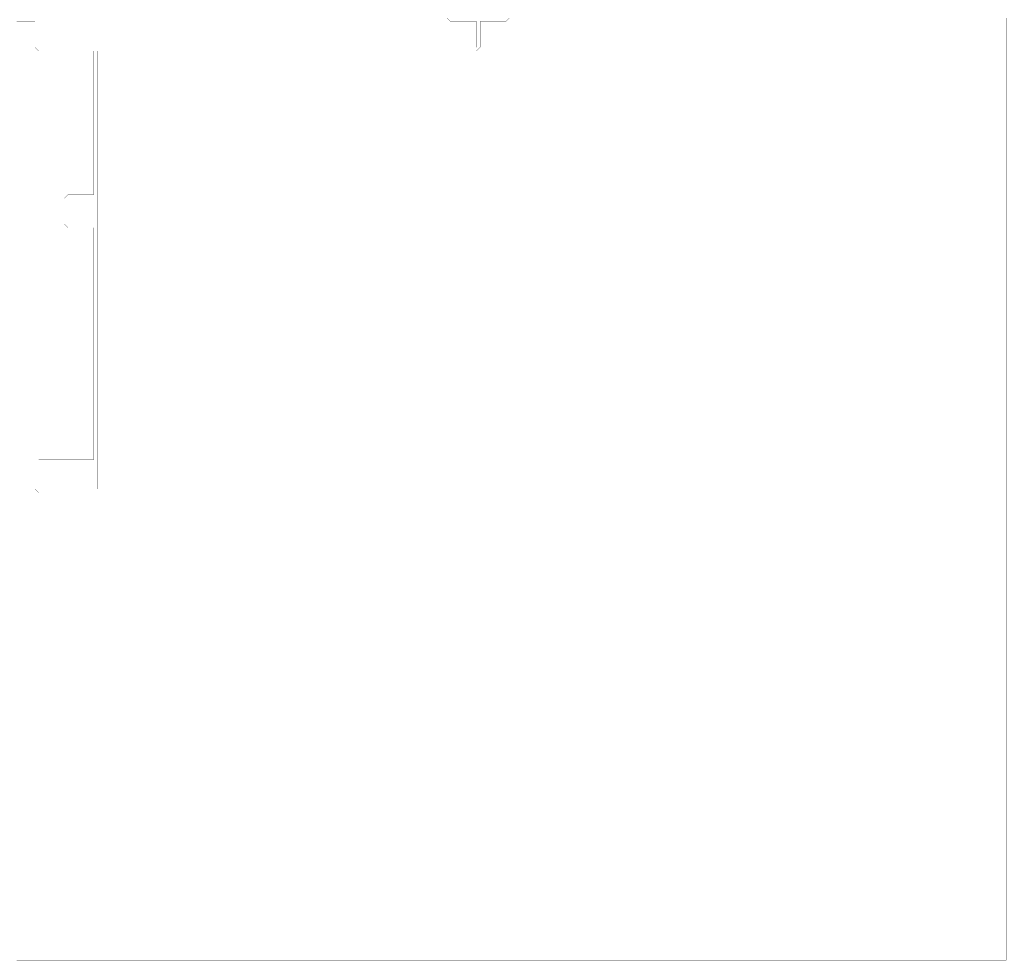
# Model space of a CAD drawing. Header units: metres. Extents: x 0 to 4990, y -4990 to 0.
# Drawn here: x 2372 to 4990, y -4990 to -2495 of the extents above; entities that cross this region are included whole.
import ezdxf

# ---------------------------------------------------------------- set-up
doc = ezdxf.new("R2010")
doc.units = ezdxf.units.M
doc.layers.add('conductor', color=1, linetype='Continuous')
doc.layers.add('substrate', color=5, linetype='Continuous')

msp = doc.modelspace()

# ---------------------------------------------------------------- linework, layer by layer
at = {"layer": 'conductor', "const_width": 0.5}
for points in [[(2363.28125, -2568.359375), (2373.046875, -2568.359375), (2382.8125, -2568.359375), (2392.578125, -2568.359375), (2402.34375, -2568.359375), (2412.109375, -2568.359375), (2421.875, -2578.125), (2421.875, -2587.890625), (2421.875, -2597.65625), (2421.875, -2607.421875), (2421.875, -2617.1875), (2421.875, -2626.953125), (2421.875, -2636.71875), (2421.875, -2646.484375), (2421.875, -2656.25), (2421.875, -2666.015625), (2421.875, -2675.78125), (2421.875, -2685.546875), (2421.875, -2695.3125), (2421.875, -2705.078125), (2421.875, -2714.84375), (2421.875, -2724.609375), (2421.875, -2734.375), (2421.875, -2744.140625), (2421.875, -2753.90625), (2421.875, -2763.671875), (2421.875, -2773.4375), (2421.875, -2783.203125), (2421.875, -2792.96875), (2421.875, -2802.734375), (2421.875, -2812.5), (2421.875, -2822.265625), (2421.875, -2832.03125), (2421.875, -2841.796875), (2421.875, -2851.5625), (2421.875, -2861.328125), (2421.875, -2871.09375), (2421.875, -2880.859375), (2421.875, -2890.625), (2421.875, -2900.390625), (2421.875, -2910.15625), (2421.875, -2919.921875), (2421.875, -2929.6875), (2421.875, -2939.453125), (2421.875, -2949.21875), (2421.875, -2958.984375), (2421.875, -2968.75), (2421.875, -2978.515625), (2421.875, -2988.28125), (2421.875, -2998.046875), (2421.875, -3007.8125), (2421.875, -3017.578125), (2421.875, -3027.34375), (2421.875, -3037.109375), (2421.875, -3046.875), (2421.875, -3056.640625), (2421.875, -3066.40625), (2421.875, -3076.171875), (2421.875, -3085.9375), (2421.875, -3095.703125), (2421.875, -3105.46875), (2421.875, -3115.234375), (2421.875, -3125), (2421.875, -3134.765625), (2421.875, -3144.53125), (2421.875, -3154.296875), (2421.875, -3164.0625), (2421.875, -3173.828125), (2421.875, -3183.59375), (2421.875, -3193.359375), (2421.875, -3203.125), (2421.875, -3212.890625), (2421.875, -3222.65625), (2421.875, -3232.421875), (2421.875, -3242.1875), (2421.875, -3251.953125), (2421.875, -3261.71875), (2421.875, -3271.484375), (2421.875, -3281.25), (2421.875, -3291.015625), (2421.875, -3300.78125), (2421.875, -3310.546875), (2421.875, -3320.3125), (2421.875, -3330.078125), (2421.875, -3339.84375), (2421.875, -3349.609375), (2421.875, -3359.375), (2421.875, -3369.140625), (2421.875, -3378.90625), (2421.875, -3388.671875), (2421.875, -3398.4375), (2421.875, -3408.203125), (2421.875, -3417.96875), (2421.875, -3427.734375), (2421.875, -3437.5), (2421.875, -3447.265625), (2421.875, -3457.03125), (2421.875, -3466.796875), (2421.875, -3476.5625), (2421.875, -3486.328125), (2421.875, -3496.09375), (2421.875, -3505.859375), (2421.875, -3515.625), (2421.875, -3525.390625), (2421.875, -3535.15625), (2421.875, -3544.921875), (2421.875, -3554.6875), (2421.875, -3564.453125), (2421.875, -3574.21875), (2421.875, -3583.984375), (2421.875, -3593.75), (2421.875, -3603.515625), (2421.875, -3613.28125), (2421.875, -3623.046875), (2421.875, -3632.8125), (2421.875, -3642.578125), (2421.875, -3652.34375), (2421.875, -3662.109375), (2431.640625, -3662.109375), (2441.40625, -3662.109375), (2451.171875, -3662.109375), (2460.9375, -3662.109375), (2470.703125, -3662.109375), (2480.46875, -3662.109375), (2490.234375, -3662.109375), (2500, -3662.109375), (2509.765625, -3662.109375), (2519.53125, -3662.109375), (2529.296875, -3662.109375), (2539.0625, -3662.109375), (2548.828125, -3662.109375), (2558.59375, -3662.109375), (2568.359375, -3662.109375), (2568.359375, -3652.34375), (2568.359375, -3642.578125), (2568.359375, -3632.8125), (2568.359375, -3623.046875), (2568.359375, -3613.28125), (2568.359375, -3603.515625), (2568.359375, -3593.75), (2568.359375, -3583.984375), (2568.359375, -3574.21875), (2568.359375, -3564.453125), (2568.359375, -3554.6875), (2568.359375, -3544.921875), (2568.359375, -3535.15625), (2568.359375, -3525.390625), (2568.359375, -3515.625), (2568.359375, -3505.859375), (2568.359375, -3496.09375), (2568.359375, -3486.328125), (2568.359375, -3476.5625), (2568.359375, -3466.796875), (2568.359375, -3457.03125), (2568.359375, -3447.265625), (2568.359375, -3437.5), (2568.359375, -3427.734375), (2568.359375, -3417.96875), (2568.359375, -3408.203125), (2568.359375, -3398.4375), (2568.359375, -3388.671875), (2568.359375, -3378.90625), (2568.359375, -3369.140625), (2568.359375, -3359.375), (2568.359375, -3349.609375), (2568.359375, -3339.84375), (2568.359375, -3330.078125), (2568.359375, -3320.3125), (2568.359375, -3310.546875), (2568.359375, -3300.78125), (2568.359375, -3291.015625), (2568.359375, -3281.25), (2568.359375, -3271.484375), (2568.359375, -3261.71875), (2568.359375, -3251.953125), (2568.359375, -3242.1875), (2568.359375, -3232.421875), (2568.359375, -3222.65625), (2568.359375, -3212.890625), (2568.359375, -3203.125), (2568.359375, -3193.359375), (2568.359375, -3183.59375), (2568.359375, -3173.828125), (2568.359375, -3164.0625), (2568.359375, -3154.296875), (2568.359375, -3144.53125), (2568.359375, -3134.765625), (2568.359375, -3125), (2568.359375, -3115.234375), (2568.359375, -3105.46875), (2568.359375, -3095.703125), (2568.359375, -3085.9375), (2568.359375, -3076.171875), (2568.359375, -3066.40625), (2568.359375, -3056.640625), (2568.359375, -3046.875), (2558.59375, -3046.875), (2548.828125, -3046.875), (2539.0625, -3046.875), (2529.296875, -3046.875), (2519.53125, -3046.875), (2509.765625, -3046.875), (2500, -3046.875), (2490.234375, -3037.109375), (2490.234375, -3027.34375), (2490.234375, -3017.578125), (2490.234375, -3007.8125), (2490.234375, -2998.046875), (2490.234375, -2988.28125), (2490.234375, -2978.515625), (2490.234375, -2968.75), (2500, -2958.984375), (2509.765625, -2958.984375), (2519.53125, -2958.984375), (2529.296875, -2958.984375), (2539.0625, -2958.984375), (2548.828125, -2958.984375), (2558.59375, -2958.984375), (2568.359375, -2958.984375), (2568.359375, -2949.21875), (2568.359375, -2939.453125), (2568.359375, -2929.6875), (2568.359375, -2919.921875), (2568.359375, -2910.15625), (2568.359375, -2900.390625), (2568.359375, -2890.625), (2568.359375, -2880.859375), (2568.359375, -2871.09375), (2568.359375, -2861.328125), (2568.359375, -2851.5625), (2568.359375, -2841.796875), (2568.359375, -2832.03125), (2568.359375, -2822.265625), (2568.359375, -2812.5), (2568.359375, -2802.734375), (2568.359375, -2792.96875), (2568.359375, -2783.203125), (2568.359375, -2773.4375), (2568.359375, -2763.671875), (2568.359375, -2753.90625), (2568.359375, -2744.140625), (2568.359375, -2734.375), (2568.359375, -2724.609375), (2568.359375, -2714.84375), (2568.359375, -2705.078125), (2568.359375, -2695.3125), (2568.359375, -2685.546875), (2568.359375, -2675.78125), (2568.359375, -2666.015625), (2568.359375, -2656.25), (2568.359375, -2646.484375), (2568.359375, -2636.71875), (2568.359375, -2626.953125), (2568.359375, -2617.1875), (2568.359375, -2607.421875), (2568.359375, -2597.65625), (2568.359375, -2587.890625), (2568.359375, -2578.125), (2578.125, -2568.359375), (2587.890625, -2568.359375), (2597.65625, -2568.359375), (2607.421875, -2568.359375), (2617.1875, -2568.359375), (2626.953125, -2568.359375), (2636.71875, -2568.359375), (2646.484375, -2568.359375), (2656.25, -2568.359375), (2666.015625, -2568.359375), (2675.78125, -2568.359375), (2685.546875, -2568.359375), (2695.3125, -2568.359375), (2705.078125, -2568.359375), (2714.84375, -2568.359375), (2724.609375, -2568.359375), (2734.375, -2568.359375), (2744.140625, -2568.359375), (2753.90625, -2568.359375), (2763.671875, -2568.359375), (2773.4375, -2568.359375), (2783.203125, -2568.359375), (2792.96875, -2568.359375), (2802.734375, -2568.359375), (2812.5, -2568.359375), (2822.265625, -2568.359375), (2832.03125, -2568.359375), (2841.796875, -2568.359375), (2851.5625, -2568.359375), (2861.328125, -2568.359375), (2871.09375, -2568.359375), (2880.859375, -2568.359375), (2890.625, -2568.359375), (2900.390625, -2568.359375), (2910.15625, -2568.359375), (2919.921875, -2568.359375), (2929.6875, -2568.359375), (2939.453125, -2568.359375), (2949.21875, -2568.359375), (2958.984375, -2568.359375), (2968.75, -2568.359375), (2978.515625, -2568.359375), (2988.28125, -2568.359375), (2998.046875, -2568.359375), (3007.8125, -2568.359375), (3017.578125, -2568.359375), (3027.34375, -2568.359375), (3037.109375, -2568.359375), (3046.875, -2568.359375), (3056.640625, -2568.359375), (3066.40625, -2568.359375), (3076.171875, -2568.359375), (3085.9375, -2568.359375), (3095.703125, -2568.359375), (3105.46875, -2568.359375), (3115.234375, -2568.359375), (3125, -2568.359375), (3134.765625, -2568.359375), (3144.53125, -2568.359375), (3154.296875, -2568.359375), (3164.0625, -2568.359375), (3173.828125, -2568.359375), (3183.59375, -2568.359375), (3193.359375, -2568.359375), (3203.125, -2568.359375), (3212.890625, -2568.359375), (3222.65625, -2568.359375), (3232.421875, -2568.359375), (3242.1875, -2568.359375), (3251.953125, -2568.359375), (3261.71875, -2568.359375), (3271.484375, -2568.359375), (3281.25, -2568.359375), (3291.015625, -2568.359375), (3300.78125, -2568.359375), (3310.546875, -2568.359375), (3320.3125, -2568.359375), (3330.078125, -2568.359375), (3339.84375, -2568.359375), (3349.609375, -2568.359375), (3359.375, -2568.359375), (3369.140625, -2568.359375), (3378.90625, -2568.359375), (3388.671875, -2568.359375), (3398.4375, -2568.359375), (3408.203125, -2568.359375), (3417.96875, -2568.359375), (3427.734375, -2568.359375), (3437.5, -2568.359375), (3447.265625, -2568.359375), (3457.03125, -2568.359375), (3466.796875, -2568.359375), (3476.5625, -2568.359375), (3486.328125, -2568.359375), (3496.09375, -2568.359375), (3505.859375, -2568.359375), (3515.625, -2568.359375), (3525.390625, -2568.359375), (3535.15625, -2568.359375), (3544.921875, -2568.359375), (3554.6875, -2568.359375), (3564.453125, -2568.359375), (3574.21875, -2568.359375), (3583.984375, -2568.359375), (3583.984375, -2558.59375), (3583.984375, -2548.828125), (3583.984375, -2539.0625), (3583.984375, -2529.296875), (3583.984375, -2519.53125), (3583.984375, -2509.765625), (3583.984375, -2500), (3574.21875, -2500), (3564.453125, -2500), (3554.6875, -2500), (3544.921875, -2500), (3535.15625, -2500), (3525.390625, -2500), (3515.625, -2500), (3505.859375, -2490.234375)], [(2421.875, -2490.234375), (2412.109375, -2500), (2402.34375, -2500), (2392.578125, -2500), (2382.8125, -2500), (2373.046875, -2500), (2363.28125, -2500)]]:
    msp.add_lwpolyline(points, dxfattribs=at)
at = {"layer": 'substrate', "const_width": 0.5}
for points in [[(2363.28125, -4990.234375), (2373.046875, -4990.234375), (2382.8125, -4990.234375), (2392.578125, -4990.234375), (2402.34375, -4990.234375), (2412.109375, -4990.234375), (2421.875, -4990.234375), (2431.640625, -4990.234375), (2441.40625, -4990.234375), (2451.171875, -4990.234375), (2460.9375, -4990.234375), (2470.703125, -4990.234375), (2480.46875, -4990.234375), (2490.234375, -4990.234375), (2500, -4990.234375), (2509.765625, -4990.234375), (2519.53125, -4990.234375), (2529.296875, -4990.234375), (2539.0625, -4990.234375), (2548.828125, -4990.234375), (2558.59375, -4990.234375), (2568.359375, -4990.234375), (2578.125, -4990.234375), (2587.890625, -4990.234375), (2597.65625, -4990.234375), (2607.421875, -4990.234375), (2617.1875, -4990.234375), (2626.953125, -4990.234375), (2636.71875, -4990.234375), (2646.484375, -4990.234375), (2656.25, -4990.234375), (2666.015625, -4990.234375), (2675.78125, -4990.234375), (2685.546875, -4990.234375), (2695.3125, -4990.234375), (2705.078125, -4990.234375), (2714.84375, -4990.234375), (2724.609375, -4990.234375), (2734.375, -4990.234375), (2744.140625, -4990.234375), (2753.90625, -4990.234375), (2763.671875, -4990.234375), (2773.4375, -4990.234375), (2783.203125, -4990.234375), (2792.96875, -4990.234375), (2802.734375, -4990.234375), (2812.5, -4990.234375), (2822.265625, -4990.234375), (2832.03125, -4990.234375), (2841.796875, -4990.234375), (2851.5625, -4990.234375), (2861.328125, -4990.234375), (2871.09375, -4990.234375), (2880.859375, -4990.234375), (2890.625, -4990.234375), (2900.390625, -4990.234375), (2910.15625, -4990.234375), (2919.921875, -4990.234375), (2929.6875, -4990.234375), (2939.453125, -4990.234375), (2949.21875, -4990.234375), (2958.984375, -4990.234375), (2968.75, -4990.234375), (2978.515625, -4990.234375), (2988.28125, -4990.234375), (2998.046875, -4990.234375), (3007.8125, -4990.234375), (3017.578125, -4990.234375), (3027.34375, -4990.234375), (3037.109375, -4990.234375), (3046.875, -4990.234375), (3056.640625, -4990.234375), (3066.40625, -4990.234375), (3076.171875, -4990.234375), (3085.9375, -4990.234375), (3095.703125, -4990.234375), (3105.46875, -4990.234375), (3115.234375, -4990.234375), (3125, -4990.234375), (3134.765625, -4990.234375), (3144.53125, -4990.234375), (3154.296875, -4990.234375), (3164.0625, -4990.234375), (3173.828125, -4990.234375), (3183.59375, -4990.234375), (3193.359375, -4990.234375), (3203.125, -4990.234375), (3212.890625, -4990.234375), (3222.65625, -4990.234375), (3232.421875, -4990.234375), (3242.1875, -4990.234375), (3251.953125, -4990.234375), (3261.71875, -4990.234375), (3271.484375, -4990.234375), (3281.25, -4990.234375), (3291.015625, -4990.234375), (3300.78125, -4990.234375), (3310.546875, -4990.234375), (3320.3125, -4990.234375), (3330.078125, -4990.234375), (3339.84375, -4990.234375), (3349.609375, -4990.234375), (3359.375, -4990.234375), (3369.140625, -4990.234375), (3378.90625, -4990.234375), (3388.671875, -4990.234375), (3398.4375, -4990.234375), (3408.203125, -4990.234375), (3417.96875, -4990.234375), (3427.734375, -4990.234375), (3437.5, -4990.234375), (3447.265625, -4990.234375), (3457.03125, -4990.234375), (3466.796875, -4990.234375), (3476.5625, -4990.234375), (3486.328125, -4990.234375), (3496.09375, -4990.234375), (3505.859375, -4990.234375), (3515.625, -4990.234375), (3525.390625, -4990.234375), (3535.15625, -4990.234375), (3544.921875, -4990.234375), (3554.6875, -4990.234375), (3564.453125, -4990.234375), (3574.21875, -4990.234375), (3583.984375, -4990.234375), (3593.75, -4990.234375), (3603.515625, -4990.234375), (3613.28125, -4990.234375), (3623.046875, -4990.234375), (3632.8125, -4990.234375), (3642.578125, -4990.234375), (3652.34375, -4990.234375), (3662.109375, -4990.234375), (3671.875, -4990.234375), (3681.640625, -4990.234375), (3691.40625, -4990.234375), (3701.171875, -4990.234375), (3710.9375, -4990.234375), (3720.703125, -4990.234375), (3730.46875, -4990.234375), (3740.234375, -4990.234375), (3750, -4990.234375), (3759.765625, -4990.234375), (3769.53125, -4990.234375), (3779.296875, -4990.234375), (3789.0625, -4990.234375), (3798.828125, -4990.234375), (3808.59375, -4990.234375), (3818.359375, -4990.234375), (3828.125, -4990.234375), (3837.890625, -4990.234375), (3847.65625, -4990.234375), (3857.421875, -4990.234375), (3867.1875, -4990.234375), (3876.953125, -4990.234375), (3886.71875, -4990.234375), (3896.484375, -4990.234375), (3906.25, -4990.234375), (3916.015625, -4990.234375), (3925.78125, -4990.234375), (3935.546875, -4990.234375), (3945.3125, -4990.234375), (3955.078125, -4990.234375), (3964.84375, -4990.234375), (3974.609375, -4990.234375), (3984.375, -4990.234375), (3994.140625, -4990.234375), (4003.90625, -4990.234375), (4013.671875, -4990.234375), (4023.4375, -4990.234375), (4033.203125, -4990.234375), (4042.96875, -4990.234375), (4052.734375, -4990.234375), (4062.5, -4990.234375), (4072.265625, -4990.234375), (4082.03125, -4990.234375), (4091.796875, -4990.234375), (4101.5625, -4990.234375), (4111.328125, -4990.234375), (4121.09375, -4990.234375), (4130.859375, -4990.234375), (4140.625, -4990.234375), (4150.390625, -4990.234375), (4160.15625, -4990.234375), (4169.921875, -4990.234375), (4179.6875, -4990.234375), (4189.453125, -4990.234375), (4199.21875, -4990.234375), (4208.984375, -4990.234375), (4218.75, -4990.234375), (4228.515625, -4990.234375), (4238.28125, -4990.234375), (4248.046875, -4990.234375), (4257.8125, -4990.234375), (4267.578125, -4990.234375), (4277.34375, -4990.234375), (4287.109375, -4990.234375), (4296.875, -4990.234375), (4306.640625, -4990.234375), (4316.40625, -4990.234375), (4326.171875, -4990.234375), (4335.9375, -4990.234375), (4345.703125, -4990.234375), (4355.46875, -4990.234375), (4365.234375, -4990.234375), (4375, -4990.234375), (4384.765625, -4990.234375), (4394.53125, -4990.234375), (4404.296875, -4990.234375), (4414.0625, -4990.234375), (4423.828125, -4990.234375), (4433.59375, -4990.234375), (4443.359375, -4990.234375), (4453.125, -4990.234375), (4462.890625, -4990.234375), (4472.65625, -4990.234375), (4482.421875, -4990.234375), (4492.1875, -4990.234375), (4501.953125, -4990.234375), (4511.71875, -4990.234375), (4521.484375, -4990.234375), (4531.25, -4990.234375), (4541.015625, -4990.234375), (4550.78125, -4990.234375), (4560.546875, -4990.234375), (4570.3125, -4990.234375), (4580.078125, -4990.234375), (4589.84375, -4990.234375), (4599.609375, -4990.234375), (4609.375, -4990.234375), (4619.140625, -4990.234375), (4628.90625, -4990.234375), (4638.671875, -4990.234375), (4648.4375, -4990.234375), (4658.203125, -4990.234375), (4667.96875, -4990.234375), (4677.734375, -4990.234375), (4687.5, -4990.234375), (4697.265625, -4990.234375), (4707.03125, -4990.234375), (4716.796875, -4990.234375), (4726.5625, -4990.234375), (4736.328125, -4990.234375), (4746.09375, -4990.234375), (4755.859375, -4990.234375), (4765.625, -4990.234375), (4775.390625, -4990.234375), (4785.15625, -4990.234375), (4794.921875, -4990.234375), (4804.6875, -4990.234375), (4814.453125, -4990.234375), (4824.21875, -4990.234375), (4833.984375, -4990.234375), (4843.75, -4990.234375), (4853.515625, -4990.234375), (4863.28125, -4990.234375), (4873.046875, -4990.234375), (4882.8125, -4990.234375), (4892.578125, -4990.234375), (4902.34375, -4990.234375), (4912.109375, -4990.234375), (4921.875, -4990.234375), (4931.640625, -4990.234375), (4941.40625, -4990.234375), (4951.171875, -4990.234375), (4960.9375, -4990.234375), (4970.703125, -4990.234375), (4980.46875, -4990.234375), (4990.234375, -4990.234375), (4990.234375, -4980.46875), (4990.234375, -4970.703125), (4990.234375, -4960.9375), (4990.234375, -4951.171875), (4990.234375, -4941.40625), (4990.234375, -4931.640625), (4990.234375, -4921.875), (4990.234375, -4912.109375), (4990.234375, -4902.34375), (4990.234375, -4892.578125), (4990.234375, -4882.8125), (4990.234375, -4873.046875), (4990.234375, -4863.28125), (4990.234375, -4853.515625), (4990.234375, -4843.75), (4990.234375, -4833.984375), (4990.234375, -4824.21875), (4990.234375, -4814.453125), (4990.234375, -4804.6875), (4990.234375, -4794.921875), (4990.234375, -4785.15625), (4990.234375, -4775.390625), (4990.234375, -4765.625), (4990.234375, -4755.859375), (4990.234375, -4746.09375), (4990.234375, -4736.328125), (4990.234375, -4726.5625), (4990.234375, -4716.796875), (4990.234375, -4707.03125), (4990.234375, -4697.265625), (4990.234375, -4687.5), (4990.234375, -4677.734375), (4990.234375, -4667.96875), (4990.234375, -4658.203125), (4990.234375, -4648.4375), (4990.234375, -4638.671875), (4990.234375, -4628.90625), (4990.234375, -4619.140625), (4990.234375, -4609.375), (4990.234375, -4599.609375), (4990.234375, -4589.84375), (4990.234375, -4580.078125), (4990.234375, -4570.3125), (4990.234375, -4560.546875), (4990.234375, -4550.78125), (4990.234375, -4541.015625), (4990.234375, -4531.25), (4990.234375, -4521.484375), (4990.234375, -4511.71875), (4990.234375, -4501.953125), (4990.234375, -4492.1875), (4990.234375, -4482.421875), (4990.234375, -4472.65625), (4990.234375, -4462.890625), (4990.234375, -4453.125), (4990.234375, -4443.359375), (4990.234375, -4433.59375), (4990.234375, -4423.828125), (4990.234375, -4414.0625), (4990.234375, -4404.296875), (4990.234375, -4394.53125), (4990.234375, -4384.765625), (4990.234375, -4375), (4990.234375, -4365.234375), (4990.234375, -4355.46875), (4990.234375, -4345.703125), (4990.234375, -4335.9375), (4990.234375, -4326.171875), (4990.234375, -4316.40625), (4990.234375, -4306.640625), (4990.234375, -4296.875), (4990.234375, -4287.109375), (4990.234375, -4277.34375), (4990.234375, -4267.578125), (4990.234375, -4257.8125), (4990.234375, -4248.046875), (4990.234375, -4238.28125), (4990.234375, -4228.515625), (4990.234375, -4218.75), (4990.234375, -4208.984375), (4990.234375, -4199.21875), (4990.234375, -4189.453125), (4990.234375, -4179.6875), (4990.234375, -4169.921875), (4990.234375, -4160.15625), (4990.234375, -4150.390625), (4990.234375, -4140.625), (4990.234375, -4130.859375), (4990.234375, -4121.09375), (4990.234375, -4111.328125), (4990.234375, -4101.5625), (4990.234375, -4091.796875), (4990.234375, -4082.03125), (4990.234375, -4072.265625), (4990.234375, -4062.5), (4990.234375, -4052.734375), (4990.234375, -4042.96875), (4990.234375, -4033.203125), (4990.234375, -4023.4375), (4990.234375, -4013.671875), (4990.234375, -4003.90625), (4990.234375, -3994.140625), (4990.234375, -3984.375), (4990.234375, -3974.609375), (4990.234375, -3964.84375), (4990.234375, -3955.078125), (4990.234375, -3945.3125), (4990.234375, -3935.546875), (4990.234375, -3925.78125), (4990.234375, -3916.015625), (4990.234375, -3906.25), (4990.234375, -3896.484375), (4990.234375, -3886.71875), (4990.234375, -3876.953125), (4990.234375, -3867.1875), (4990.234375, -3857.421875), (4990.234375, -3847.65625), (4990.234375, -3837.890625), (4990.234375, -3828.125), (4990.234375, -3818.359375), (4990.234375, -3808.59375), (4990.234375, -3798.828125), (4990.234375, -3789.0625), (4990.234375, -3779.296875), (4990.234375, -3769.53125), (4990.234375, -3759.765625), (4990.234375, -3750), (4990.234375, -3740.234375), (4990.234375, -3730.46875), (4990.234375, -3720.703125), (4990.234375, -3710.9375), (4990.234375, -3701.171875), (4990.234375, -3691.40625), (4990.234375, -3681.640625), (4990.234375, -3671.875), (4990.234375, -3662.109375), (4990.234375, -3652.34375), (4990.234375, -3642.578125), (4990.234375, -3632.8125), (4990.234375, -3623.046875), (4990.234375, -3613.28125), (4990.234375, -3603.515625), (4990.234375, -3593.75), (4990.234375, -3583.984375), (4990.234375, -3574.21875), (4990.234375, -3564.453125), (4990.234375, -3554.6875), (4990.234375, -3544.921875), (4990.234375, -3535.15625), (4990.234375, -3525.390625), (4990.234375, -3515.625), (4990.234375, -3505.859375), (4990.234375, -3496.09375), (4990.234375, -3486.328125), (4990.234375, -3476.5625), (4990.234375, -3466.796875), (4990.234375, -3457.03125), (4990.234375, -3447.265625), (4990.234375, -3437.5), (4990.234375, -3427.734375), (4990.234375, -3417.96875), (4990.234375, -3408.203125), (4990.234375, -3398.4375), (4990.234375, -3388.671875), (4990.234375, -3378.90625), (4990.234375, -3369.140625), (4990.234375, -3359.375), (4990.234375, -3349.609375), (4990.234375, -3339.84375), (4990.234375, -3330.078125), (4990.234375, -3320.3125), (4990.234375, -3310.546875), (4990.234375, -3300.78125), (4990.234375, -3291.015625), (4990.234375, -3281.25), (4990.234375, -3271.484375), (4990.234375, -3261.71875), (4990.234375, -3251.953125), (4990.234375, -3242.1875), (4990.234375, -3232.421875), (4990.234375, -3222.65625), (4990.234375, -3212.890625), (4990.234375, -3203.125), (4990.234375, -3193.359375), (4990.234375, -3183.59375), (4990.234375, -3173.828125), (4990.234375, -3164.0625), (4990.234375, -3154.296875), (4990.234375, -3144.53125), (4990.234375, -3134.765625), (4990.234375, -3125), (4990.234375, -3115.234375), (4990.234375, -3105.46875), (4990.234375, -3095.703125), (4990.234375, -3085.9375), (4990.234375, -3076.171875), (4990.234375, -3066.40625), (4990.234375, -3056.640625), (4990.234375, -3046.875), (4990.234375, -3037.109375), (4990.234375, -3027.34375), (4990.234375, -3017.578125), (4990.234375, -3007.8125), (4990.234375, -2998.046875), (4990.234375, -2988.28125), (4990.234375, -2978.515625), (4990.234375, -2968.75), (4990.234375, -2958.984375), (4990.234375, -2949.21875), (4990.234375, -2939.453125), (4990.234375, -2929.6875), (4990.234375, -2919.921875), (4990.234375, -2910.15625), (4990.234375, -2900.390625), (4990.234375, -2890.625), (4990.234375, -2880.859375), (4990.234375, -2871.09375), (4990.234375, -2861.328125), (4990.234375, -2851.5625), (4990.234375, -2841.796875), (4990.234375, -2832.03125), (4990.234375, -2822.265625), (4990.234375, -2812.5), (4990.234375, -2802.734375), (4990.234375, -2792.96875), (4990.234375, -2783.203125), (4990.234375, -2773.4375), (4990.234375, -2763.671875), (4990.234375, -2753.90625), (4990.234375, -2744.140625), (4990.234375, -2734.375), (4990.234375, -2724.609375), (4990.234375, -2714.84375), (4990.234375, -2705.078125), (4990.234375, -2695.3125), (4990.234375, -2685.546875), (4990.234375, -2675.78125), (4990.234375, -2666.015625), (4990.234375, -2656.25), (4990.234375, -2646.484375), (4990.234375, -2636.71875), (4990.234375, -2626.953125), (4990.234375, -2617.1875), (4990.234375, -2607.421875), (4990.234375, -2597.65625), (4990.234375, -2587.890625), (4990.234375, -2578.125), (4990.234375, -2568.359375), (4990.234375, -2558.59375), (4990.234375, -2548.828125), (4990.234375, -2539.0625), (4990.234375, -2529.296875), (4990.234375, -2519.53125), (4990.234375, -2509.765625), (4990.234375, -2500), (4990.234375, -2490.234375)], [(3671.875, -2490.234375), (3662.109375, -2500), (3652.34375, -2500), (3642.578125, -2500), (3632.8125, -2500), (3623.046875, -2500), (3613.28125, -2500), (3603.515625, -2500), (3593.75, -2500), (3593.75, -2509.765625), (3593.75, -2519.53125), (3593.75, -2529.296875), (3593.75, -2539.0625), (3593.75, -2548.828125), (3593.75, -2558.59375), (3593.75, -2568.359375), (3583.984375, -2578.125), (3574.21875, -2578.125), (3564.453125, -2578.125), (3554.6875, -2578.125), (3544.921875, -2578.125), (3535.15625, -2578.125), (3525.390625, -2578.125), (3515.625, -2578.125), (3505.859375, -2578.125), (3496.09375, -2578.125), (3486.328125, -2578.125), (3476.5625, -2578.125), (3466.796875, -2578.125), (3457.03125, -2578.125), (3447.265625, -2578.125), (3437.5, -2578.125), (3427.734375, -2578.125), (3417.96875, -2578.125), (3408.203125, -2578.125), (3398.4375, -2578.125), (3388.671875, -2578.125), (3378.90625, -2578.125), (3369.140625, -2578.125), (3359.375, -2578.125), (3349.609375, -2578.125), (3339.84375, -2578.125), (3330.078125, -2578.125), (3320.3125, -2578.125), (3310.546875, -2578.125), (3300.78125, -2578.125), (3291.015625, -2578.125), (3281.25, -2578.125), (3271.484375, -2578.125), (3261.71875, -2578.125), (3251.953125, -2578.125), (3242.1875, -2578.125), (3232.421875, -2578.125), (3222.65625, -2578.125), (3212.890625, -2578.125), (3203.125, -2578.125), (3193.359375, -2578.125), (3183.59375, -2578.125), (3173.828125, -2578.125), (3164.0625, -2578.125), (3154.296875, -2578.125), (3144.53125, -2578.125), (3134.765625, -2578.125), (3125, -2578.125), (3115.234375, -2578.125), (3105.46875, -2578.125), (3095.703125, -2578.125), (3085.9375, -2578.125), (3076.171875, -2578.125), (3066.40625, -2578.125), (3056.640625, -2578.125), (3046.875, -2578.125), (3037.109375, -2578.125), (3027.34375, -2578.125), (3017.578125, -2578.125), (3007.8125, -2578.125), (2998.046875, -2578.125), (2988.28125, -2578.125), (2978.515625, -2578.125), (2968.75, -2578.125), (2958.984375, -2578.125), (2949.21875, -2578.125), (2939.453125, -2578.125), (2929.6875, -2578.125), (2919.921875, -2578.125), (2910.15625, -2578.125), (2900.390625, -2578.125), (2890.625, -2578.125), (2880.859375, -2578.125), (2871.09375, -2578.125), (2861.328125, -2578.125), (2851.5625, -2578.125), (2841.796875, -2578.125), (2832.03125, -2578.125), (2822.265625, -2578.125), (2812.5, -2578.125), (2802.734375, -2578.125), (2792.96875, -2578.125), (2783.203125, -2578.125), (2773.4375, -2578.125), (2763.671875, -2578.125), (2753.90625, -2578.125), (2744.140625, -2578.125), (2734.375, -2578.125), (2724.609375, -2578.125), (2714.84375, -2578.125), (2705.078125, -2578.125), (2695.3125, -2578.125), (2685.546875, -2578.125), (2675.78125, -2578.125), (2666.015625, -2578.125), (2656.25, -2578.125), (2646.484375, -2578.125), (2636.71875, -2578.125), (2626.953125, -2578.125), (2617.1875, -2578.125), (2607.421875, -2578.125), (2597.65625, -2578.125), (2587.890625, -2578.125), (2578.125, -2578.125), (2578.125, -2587.890625), (2578.125, -2597.65625), (2578.125, -2607.421875), (2578.125, -2617.1875), (2578.125, -2626.953125), (2578.125, -2636.71875), (2578.125, -2646.484375), (2578.125, -2656.25), (2578.125, -2666.015625), (2578.125, -2675.78125), (2578.125, -2685.546875), (2578.125, -2695.3125), (2578.125, -2705.078125), (2578.125, -2714.84375), (2578.125, -2724.609375), (2578.125, -2734.375), (2578.125, -2744.140625), (2578.125, -2753.90625), (2578.125, -2763.671875), (2578.125, -2773.4375), (2578.125, -2783.203125), (2578.125, -2792.96875), (2578.125, -2802.734375), (2578.125, -2812.5), (2578.125, -2822.265625), (2578.125, -2832.03125), (2578.125, -2841.796875), (2578.125, -2851.5625), (2578.125, -2861.328125), (2578.125, -2871.09375), (2578.125, -2880.859375), (2578.125, -2890.625), (2578.125, -2900.390625), (2578.125, -2910.15625), (2578.125, -2919.921875), (2578.125, -2929.6875), (2578.125, -2939.453125), (2578.125, -2949.21875), (2578.125, -2958.984375), (2578.125, -2968.75), (2578.125, -2978.515625), (2578.125, -2988.28125), (2578.125, -2998.046875), (2578.125, -3007.8125), (2578.125, -3017.578125), (2578.125, -3027.34375), (2578.125, -3037.109375), (2578.125, -3046.875), (2578.125, -3056.640625), (2578.125, -3066.40625), (2578.125, -3076.171875), (2578.125, -3085.9375), (2578.125, -3095.703125), (2578.125, -3105.46875), (2578.125, -3115.234375), (2578.125, -3125), (2578.125, -3134.765625), (2578.125, -3144.53125), (2578.125, -3154.296875), (2578.125, -3164.0625), (2578.125, -3173.828125), (2578.125, -3183.59375), (2578.125, -3193.359375), (2578.125, -3203.125), (2578.125, -3212.890625), (2578.125, -3222.65625), (2578.125, -3232.421875), (2578.125, -3242.1875), (2578.125, -3251.953125), (2578.125, -3261.71875), (2578.125, -3271.484375), (2578.125, -3281.25), (2578.125, -3291.015625), (2578.125, -3300.78125), (2578.125, -3310.546875), (2578.125, -3320.3125), (2578.125, -3330.078125), (2578.125, -3339.84375), (2578.125, -3349.609375), (2578.125, -3359.375), (2578.125, -3369.140625), (2578.125, -3378.90625), (2578.125, -3388.671875), (2578.125, -3398.4375), (2578.125, -3408.203125), (2578.125, -3417.96875), (2578.125, -3427.734375), (2578.125, -3437.5), (2578.125, -3447.265625), (2578.125, -3457.03125), (2578.125, -3466.796875), (2578.125, -3476.5625), (2578.125, -3486.328125), (2578.125, -3496.09375), (2578.125, -3505.859375), (2578.125, -3515.625), (2578.125, -3525.390625), (2578.125, -3535.15625), (2578.125, -3544.921875), (2578.125, -3554.6875), (2578.125, -3564.453125), (2578.125, -3574.21875), (2578.125, -3583.984375), (2578.125, -3593.75), (2578.125, -3603.515625), (2578.125, -3613.28125), (2578.125, -3623.046875), (2578.125, -3632.8125), (2578.125, -3642.578125), (2578.125, -3652.34375), (2578.125, -3662.109375), (2578.125, -3671.875), (2578.125, -3681.640625), (2578.125, -3691.40625), (2578.125, -3701.171875), (2578.125, -3710.9375), (2578.125, -3720.703125), (2578.125, -3730.46875), (2578.125, -3740.234375), (2568.359375, -3750), (2558.59375, -3750), (2548.828125, -3750), (2539.0625, -3750), (2529.296875, -3750), (2519.53125, -3750), (2509.765625, -3750), (2500, -3750), (2490.234375, -3750), (2480.46875, -3750), (2470.703125, -3750), (2460.9375, -3750), (2451.171875, -3750), (2441.40625, -3750), (2431.640625, -3750), (2421.875, -3750), (2412.109375, -3740.234375), (2412.109375, -3730.46875), (2412.109375, -3720.703125), (2412.109375, -3710.9375), (2412.109375, -3701.171875), (2412.109375, -3691.40625), (2412.109375, -3681.640625), (2412.109375, -3671.875), (2412.109375, -3662.109375), (2412.109375, -3652.34375), (2412.109375, -3642.578125), (2412.109375, -3632.8125), (2412.109375, -3623.046875), (2412.109375, -3613.28125), (2412.109375, -3603.515625), (2412.109375, -3593.75), (2412.109375, -3583.984375), (2412.109375, -3574.21875), (2412.109375, -3564.453125), (2412.109375, -3554.6875), (2412.109375, -3544.921875), (2412.109375, -3535.15625), (2412.109375, -3525.390625), (2412.109375, -3515.625), (2412.109375, -3505.859375), (2412.109375, -3496.09375), (2412.109375, -3486.328125), (2412.109375, -3476.5625), (2412.109375, -3466.796875), (2412.109375, -3457.03125), (2412.109375, -3447.265625), (2412.109375, -3437.5), (2412.109375, -3427.734375), (2412.109375, -3417.96875), (2412.109375, -3408.203125), (2412.109375, -3398.4375), (2412.109375, -3388.671875), (2412.109375, -3378.90625), (2412.109375, -3369.140625), (2412.109375, -3359.375), (2412.109375, -3349.609375), (2412.109375, -3339.84375), (2412.109375, -3330.078125), (2412.109375, -3320.3125), (2412.109375, -3310.546875), (2412.109375, -3300.78125), (2412.109375, -3291.015625), (2412.109375, -3281.25), (2412.109375, -3271.484375), (2412.109375, -3261.71875), (2412.109375, -3251.953125), (2412.109375, -3242.1875), (2412.109375, -3232.421875), (2412.109375, -3222.65625), (2412.109375, -3212.890625), (2412.109375, -3203.125), (2412.109375, -3193.359375), (2412.109375, -3183.59375), (2412.109375, -3173.828125), (2412.109375, -3164.0625), (2412.109375, -3154.296875), (2412.109375, -3144.53125), (2412.109375, -3134.765625), (2412.109375, -3125), (2412.109375, -3115.234375), (2412.109375, -3105.46875), (2412.109375, -3095.703125), (2412.109375, -3085.9375), (2412.109375, -3076.171875), (2412.109375, -3066.40625), (2412.109375, -3056.640625), (2412.109375, -3046.875), (2412.109375, -3037.109375), (2412.109375, -3027.34375), (2412.109375, -3017.578125), (2412.109375, -3007.8125), (2412.109375, -2998.046875), (2412.109375, -2988.28125), (2412.109375, -2978.515625), (2412.109375, -2968.75), (2412.109375, -2958.984375), (2412.109375, -2949.21875), (2412.109375, -2939.453125), (2412.109375, -2929.6875), (2412.109375, -2919.921875), (2412.109375, -2910.15625), (2412.109375, -2900.390625), (2412.109375, -2890.625), (2412.109375, -2880.859375), (2412.109375, -2871.09375), (2412.109375, -2861.328125), (2412.109375, -2851.5625), (2412.109375, -2841.796875), (2412.109375, -2832.03125), (2412.109375, -2822.265625), (2412.109375, -2812.5), (2412.109375, -2802.734375), (2412.109375, -2792.96875), (2412.109375, -2783.203125), (2412.109375, -2773.4375), (2412.109375, -2763.671875), (2412.109375, -2753.90625), (2412.109375, -2744.140625), (2412.109375, -2734.375), (2412.109375, -2724.609375), (2412.109375, -2714.84375), (2412.109375, -2705.078125), (2412.109375, -2695.3125), (2412.109375, -2685.546875), (2412.109375, -2675.78125), (2412.109375, -2666.015625), (2412.109375, -2656.25), (2412.109375, -2646.484375), (2412.109375, -2636.71875), (2412.109375, -2626.953125), (2412.109375, -2617.1875), (2412.109375, -2607.421875), (2412.109375, -2597.65625), (2412.109375, -2587.890625), (2412.109375, -2578.125), (2402.34375, -2578.125), (2392.578125, -2578.125), (2382.8125, -2578.125), (2373.046875, -2578.125), (2363.28125, -2578.125)]]:
    msp.add_lwpolyline(points, dxfattribs=at)

doc.saveas('drawing.dxf')
